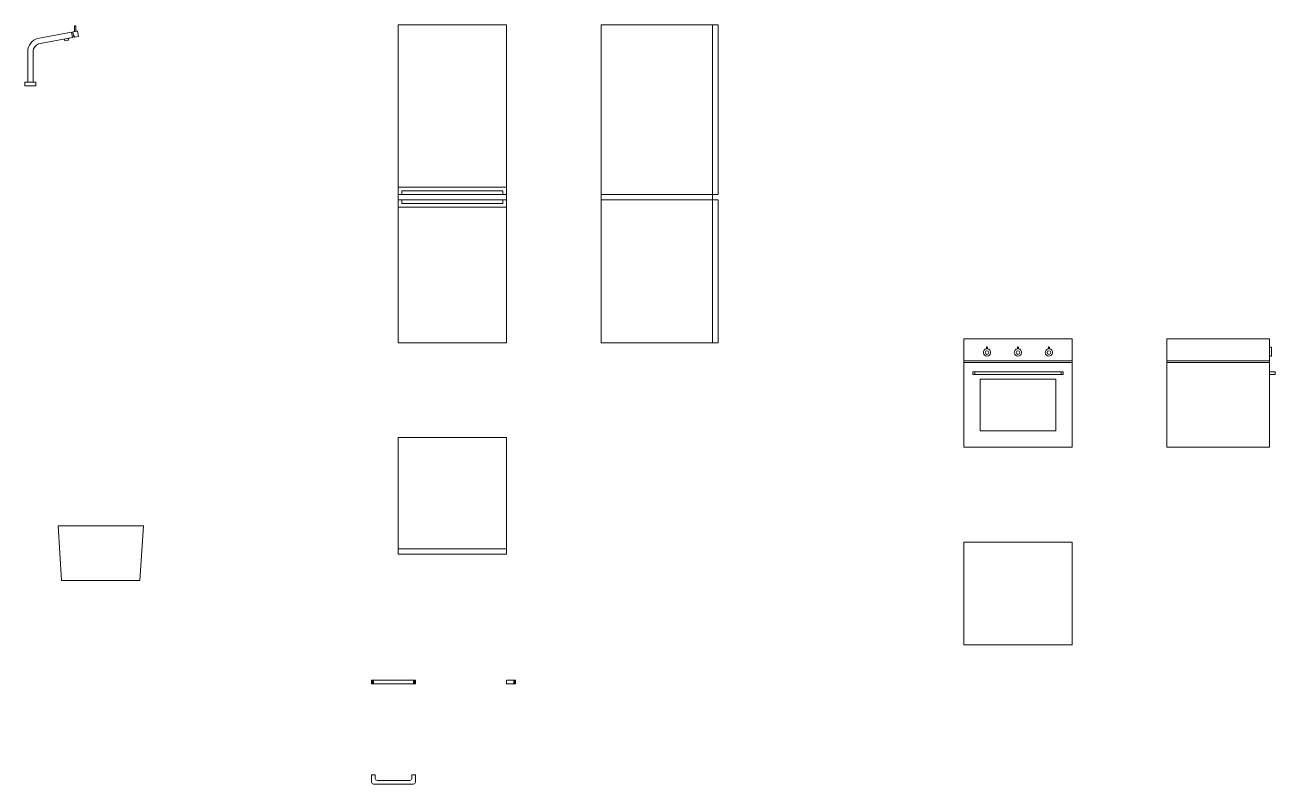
# Model space of a CAD drawing. Header units: millimetres. Extents: x 2174 to 3521, y 2060 to 3076.
# Drawn here: x 2835 to 3521, y 2060 to 2477 of the extents above; entities that cross this region are included whole.
import ezdxf

# ---------------------------------------------------------------- set-up
doc = ezdxf.new("R2010")
doc.units = ezdxf.units.MM
doc.layers.add('A-FURN', color=8, linetype='Continuous', lineweight=18)

msp = doc.modelspace()

# ---------------------------------------------------------------- linework, layer by layer
at = {"layer": 'A-FURN'}
for p, q in [((2841.47, 2469.82), (2860.08, 2473.34)), ((2860.64, 2470.4), (2860.08, 2473.34)), ((2860.81, 2473.48), (2863.27, 2473.95)), ((2860.81, 2473.48), (2863.27, 2473.95)), ((2861.19, 2471.52), (2860.81, 2473.48)), ((2860.81, 2473.48), (2861.19, 2471.52)), ((2861.85, 2470.63), (2861.19, 2471.52)), ((2862.48, 2476.9), (2861.78, 2476.9)), ((2861.78, 2476.9), (2861.78, 2473.67)), ((2862.48, 2473.95), (2862.48, 2476.9)), ((2863.27, 2473.95), (2862.48, 2473.95)), ((2863.83, 2471), (2863.27, 2473.95)), ((3039.38, 2477.29), (3098.88, 2477.29)), ((3039.38, 2302.79), (3039.38, 2477.29)), ((3098.88, 2477.29), (3098.88, 2302.79)), ((3150.88, 2477.29), (3150.88, 2302.79)), ((3215.08, 2477.29), (3212.08, 2477.29)), ((3212.08, 2477.29), (3212.08, 2381.29)), ((2842.03, 2466.87), (2860.64, 2470.4)), ((2856.2, 2469.55), (2856.39, 2468.57)), ((2856.39, 2468.57), (2858.35, 2468.94)), ((2858.04, 2469.9), (2857.05, 2469.72)), ((2858.16, 2469.93), (2858.35, 2468.94)), ((2861.66, 2470.89), (2860.64, 2470.4)), ((2861.85, 2470.63), (2863.83, 2471)), ((2861.85, 2470.63), (2862.36, 2470.72)), ((2836.03, 2445.9), (2836.03, 2462.9)), ((2839.03, 2445.9), (2839.03, 2462.9)), ((2839.03, 2462.9), (2839.03, 2462.9)), ((2840.53, 2445.9), (2834.53, 2445.9)), ((2834.53, 2445.9), (2834.53, 2443.9)), ((2834.53, 2443.9), (2840.53, 2443.9)), ((2834.53, 2443.9), (2837.53, 2443.9)), ((2840.53, 2443.9), (2840.53, 2445.9)), ((3098.88, 2388.29), (3039.38, 2388.29)), ((3098.88, 2384.29), (3039.38, 2384.29)), ((3039.38, 2382.79), (3039.38, 2381.29)), ((3096.88, 2386.29), (3041.38, 2386.29)), ((3041.38, 2384.29), (3041.38, 2386.29)), ((3096.88, 2384.29), (3096.88, 2386.29)), ((3098.88, 2381.29), (3098.88, 2384.29)), ((3150.88, 2384.29), (3215.08, 2384.29)), ((3039.38, 2381.29), (3098.88, 2381.29)), ((3039.38, 2377.29), (3098.88, 2377.29)), ((3041.38, 2381.29), (3041.38, 2379.29)), ((3041.38, 2379.29), (3096.88, 2379.29)), ((3096.88, 2381.29), (3096.88, 2379.29)), ((3150.88, 2381.29), (3215.08, 2381.29)), ((3212.08, 2381.29), (3212.08, 2302.79)), ((3098.88, 2302.79), (3039.38, 2302.79)), ((3212.08, 2302.79), (3210.08, 2302.79)), ((3362.53, 2300.44), (3362.53, 2299.41)), ((3363.03, 2299.41), (3363.03, 2300.44)), ((3379.53, 2300.44), (3379.53, 2299.41)), ((3380.03, 2299.41), (3380.03, 2300.44)), ((3396.53, 2300.44), (3396.53, 2299.41)), ((3397.03, 2299.41), (3397.03, 2300.44)), ((3355.03, 2286.85), (3404.53, 2286.85)), ((3356.03, 2285.35), (3356.03, 2286.85)), ((3403.53, 2285.35), (3403.53, 2286.85)), ((3520.93, 2286.85), (3517.93, 2286.85)), ((3355.03, 2285.35), (3356.03, 2285.35)), ((3359.03, 2282.85), (3400.53, 2282.85)), ((3359.03, 2282.85), (3359.03, 2254.35)), ((3404.53, 2285.35), (3403.53, 2285.35)), ((3039.38, 2250.79), (3098.88, 2250.79)), ((3039.38, 2186.59), (3039.38, 2250.79)), ((3098.88, 2250.79), (3098.88, 2186.59)), ((3098.88, 2186.59), (3039.38, 2186.59)), ((2854.66, 2172.18), (2897.66, 2172.18)), ((3024.89, 2115.45), (3024.89, 2117.45)), ((3024.89, 2117.45), (3025.89, 2117.45)), ((3048.89, 2115.45), (3024.89, 2115.45)), ((3024.89, 2115.45), (3025.89, 2115.45)), ((3024.89, 2115.45), (3024.99, 2115.45)), ((3024.99, 2115.45), (3024.99, 2117.45)), ((3025.19, 2117.45), (3025.19, 2115.45)), ((3025.19, 2117.45), (3025.49, 2117.45)), ((3025.49, 2117.45), (3025.49, 2115.45)), ((3025.89, 2117.45), (3025.89, 2115.45)), ((3047.89, 2117.45), (3047.89, 2115.45)), ((3048.89, 2117.45), (3047.89, 2117.45)), ((3048.89, 2115.45), (3047.89, 2115.45)), ((3048.59, 2117.45), (3048.29, 2117.45)), ((3048.29, 2117.45), (3048.29, 2115.45)), ((3048.59, 2117.45), (3048.59, 2115.45)), ((3048.79, 2115.45), (3048.79, 2117.45)), ((3048.89, 2115.45), (3048.79, 2115.45)), ((3048.89, 2115.45), (3048.89, 2117.45)), ((3102.89, 2115.45), (3102.89, 2117.45)), ((3102.89, 2115.45), (3103.09, 2115.45)), ((3103.19, 2115.45), (3103.19, 2117.45)), ((3103.44, 2117.45), (3103.44, 2115.45)), ((3103.64, 2115.45), (3103.64, 2117.45)), ((3103.79, 2117.45), (3103.79, 2115.45)), ((3103.89, 2117.45), (3103.89, 2115.45)), ((3024.89, 2065.45), (3024.89, 2061.45)), ((3026.89, 2065.45), (3024.89, 2065.45)), ((3025.89, 2060.45), (3047.89, 2060.45)), ((3026.89, 2063.45), (3026.89, 2065.45)), ((3045.89, 2062.45), (3027.89, 2062.45)), ((3048.89, 2065.45), (3046.89, 2065.45)), ((3046.89, 2065.45), (3046.89, 2063.45)), ((3048.89, 2061.45), (3048.89, 2065.45))]:
    msp.add_line(p, q, dxfattribs=at)
for points in [[(2860.08, 2473.34), (2860.11, 2473.15)], [(2860.81, 2473.48), (2860.85, 2473.29), (2860.11, 2473.15)], [(3150.88, 2477.29), (3215.08, 2477.29), (3215.08, 2384.29)], [(3215.08, 2381.29), (3215.08, 2302.79), (3150.88, 2302.79), (3150.88, 2477.29)], [(2856.2, 2469.55), (2856.39, 2468.57)], [(2858.04, 2469.9), (2859.02, 2470.09)], [(3350.03, 2304.85), (3409.53, 2304.85), (3409.53, 2245.35), (3350.03, 2245.35), (3350.03, 2304.85)], [(3409.53, 2304.85), (3409.53, 2292.85), (3350.03, 2292.85), (3350.03, 2291.85), (3409.53, 2291.85)], [(3461.53, 2304.85), (3461.53, 2245.35)], [(3461.53, 2304.85), (3517.93, 2304.85), (3517.93, 2245.35)], [(3517.93, 2300.44), (3518.93, 2300.44)], [(3517.93, 2295.42), (3518.93, 2295.42), (3518.93, 2300.44)], [(3461.53, 2292.85), (3517.93, 2292.85)], [(3517.93, 2295.42), (3518.93, 2295.42)], [(3355.03, 2286.85), (3355.03, 2285.35), (3404.53, 2285.35)], [(3404.53, 2286.85), (3404.53, 2285.35)], [(3461.53, 2291.85), (3517.93, 2291.85)], [(3517.93, 2285.35), (3520.93, 2285.35), (3520.93, 2286.85)], [(3400.53, 2282.85), (3400.53, 2254.35)], [(3400.53, 2254.35), (3359.03, 2254.35)], [(3461.53, 2245.35), (3517.93, 2245.35)], [(2854.66, 2172.18), (2852.66, 2202.18), (2899.66, 2202.18), (2897.66, 2172.18)], [(3350.03, 2136.95), (3409.53, 2136.95), (3409.53, 2193.35), (3350.03, 2193.35), (3350.03, 2136.95)], [(3039.38, 2186.59), (3039.38, 2189.59), (3098.88, 2189.59)], [(3024.89, 2117.45), (3048.89, 2117.45)], [(3047.89, 2115.45), (3047.89, 2117.45)], [(3047.89, 2115.45), (3047.89, 2117.45)], [(3047.89, 2115.45), (3047.89, 2117.45)], [(3098.89, 2115.45), (3098.89, 2117.45)], [(3103.89, 2117.45), (3103.89, 2115.45), (3098.89, 2115.45)], [(3098.89, 2117.45), (3103.89, 2117.45)], [(3103.89, 2115.45), (3103.89, 2117.45)]]:
    msp.add_lwpolyline(points, dxfattribs=at)
for centre in [(3362.78, 2297.42), (3379.78, 2297.42), (3396.78, 2297.42)]:
    msp.add_circle(centre, 1, dxfattribs=at)
for centre in [(3362.78, 2297.42), (3379.78, 2297.42), (3396.78, 2297.42)]:
    msp.add_arc(centre, 2, 97.18076, 82.81924, dxfattribs=at)
for points in [[(2836.03, 2462.9), (2836.03, 2465.83), (2838.59, 2469.27), (2841.47, 2469.82)], [(2842.03, 2466.87), (2840.45, 2466.36), (2839.03, 2464.56), (2839.03, 2462.9)], [(3363.03, 2300.44), (3363.03, 2300.6), (3362.53, 2300.6), (3362.53, 2300.44)], [(3380.03, 2300.44), (3380.03, 2300.6), (3379.53, 2300.6), (3379.53, 2300.44)], [(3397.03, 2300.44), (3397.03, 2300.6), (3396.53, 2300.6), (3396.53, 2300.44)], [(3025.89, 2060.45), (3025.41, 2060.45), (3024.89, 2060.98), (3024.89, 2061.45)], [(3027.89, 2062.45), (3027.41, 2062.45), (3026.89, 2062.98), (3026.89, 2063.45)], [(3045.89, 2062.45), (3046.36, 2062.45), (3046.89, 2062.98), (3046.89, 2063.45)], [(3047.89, 2060.45), (3048.36, 2060.45), (3048.89, 2060.98), (3048.89, 2061.45)]]:
    msp.add_open_spline(points, degree=3, dxfattribs=at)

doc.saveas('drawing.dxf')
